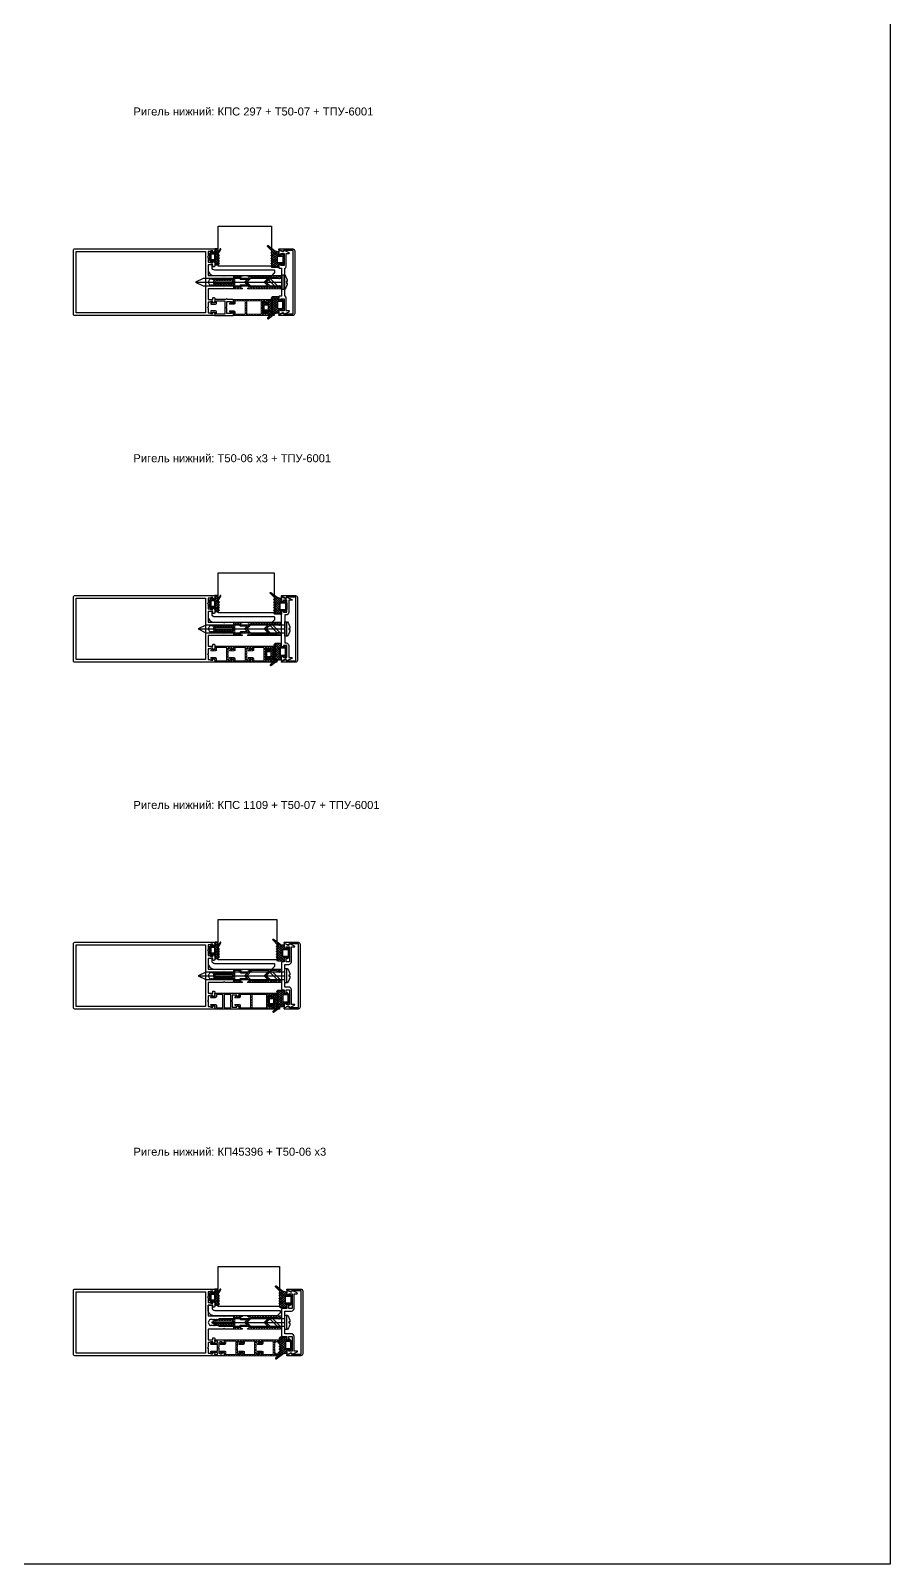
# Model space of a CAD drawing. Header units: millimetres. Extents: x 1744 to 18744, y -2272 to 2782.
# Drawn here: x 13071 to 13715, y -2272 to -1122 of the extents above; entities that cross this region are included whole.
import ezdxf

# ---------------------------------------------------------------- set-up
doc = ezdxf.new("R2010")
doc.units = ezdxf.units.MM
doc.layers.add('Steklopaket', color=5, linetype='Continuous')
doc.layers.add('подписи', color=7, linetype='Continuous')
doc.layers.add('Уплотнители', color=1, linetype='Continuous', lineweight=20)
doc.layers.add('Штриховка', color=1, linetype='Continuous', lineweight=5)
doc.styles.get("Standard").update_dxf_attribs({"font": 'arial.ttf'})

# ---------------------------------------------------------------- blocks, each defined once
blk = doc.blocks.new('КП45550')
at = {"color": 217, "true_color": 0x93278f}
blk.add_lwpolyline([(-5, 6.4, -0.198912), (-4.9, 6.6), (-4.5, 7), (-4.9, 7.4, -0.198912), (-5, 7.6), (-5, 19), (-13, 19), (-13, 15.5), (-12, 15.5, -0.414214), (-11.5, 15), (-11.5, 14.5, -0.414214), (-12, 14), (-14.4, 14, -0.116434), (-14.6, 14), (-15.3, 14.4, -0.284079), (-15.5, 14.7), (-15.5, 15.2, -0.414214), (-15.2, 15.5), (-14.5, 15.5), (-14.5, 17), (-14.9, 17.4, -0.198912), (-15, 17.6), (-15, 19), (-18.6, 19, -0.284079), (-18.8, 19.2), (-19, 19.5), (-19.2, 19.2, -0.284079), (-19.4, 19), (-23, 19), (-23, 17.6, -0.198912), (-23.1, 17.4), (-23.5, 17), (-23.5, 15.5), (-22.8, 15.5, -0.414214), (-22.5, 15.2), (-22.5, 14.7, -0.284079), (-22.7, 14.4), (-23.4, 14, -0.116434), (-23.6, 14), (-24.5, 14, -0.414214), (-25, 14.5), (-25, 119, -0.414214), (-24, 120), (24, 120, -0.414214), (25, 119), (25, 14.5, -0.414214), (24.5, 14), (23.6, 14, -0.116434), (23.4, 14), (22.7, 14.4, -0.284079), (22.5, 14.7), (22.5, 15.2, -0.414214), (22.8, 15.5), (23.5, 15.5), (23.5, 17), (23.1, 17.4, -0.198912), (23, 17.6), (23, 19), (19.4, 19, -0.284079), (19.2, 19.2), (19, 19.5), (18.8, 19.2, -0.284079), (18.6, 19), (15, 19), (15, 17.6, -0.198912), (14.9, 17.4), (14.5, 17), (14.5, 15.5), (15.2, 15.5, -0.414214), (15.5, 15.2), (15.5, 14.7, -0.284079), (15.3, 14.4), (14.6, 14, -0.116434), (14.4, 14), (12, 14, -0.414214), (11.5, 14.5), (11.5, 15, -0.414214), (12, 15.5), (13, 15.5), (13, 19), (5, 19), (5, 7.6, -0.198912), (4.9, 7.4), (4.5, 7), (4.9, 6.6, -0.198912), (5, 6.4), (5, 0.5, -0.414214), (4.5, 0), (3.1, 0, -0.198912), (2.9, 0.1), (2.1, 0.9, -0.198912), (2, 1.1), (2, 1.5, -0.284079), (2.2, 1.7), (2.5, 1.9), (2.2, 2.1, -0.284079), (2, 2.3), (2, 3.3, -0.284079), (2.2, 3.5), (2.5, 3.7), (2.2, 3.9, -0.284079), (2, 4.1), (2, 5.1, -0.284079), (2.2, 5.3), (2.5, 5.5), (2.2, 5.7, -0.284079), (2, 5.9), (2, 6.9, -0.284079), (2.2, 7.1), (2.5, 7.3), (2.2, 7.5, -0.284079), (2, 7.7), (2, 8.7, -0.284079), (2.2, 8.9), (2.5, 9.1), (2.2, 9.3, -0.284079), (2, 9.5), (2, 10.5, -0.284079), (2.2, 10.7), (2.5, 10.9), (2.2, 11.1, -0.284079), (2, 11.3), (2, 12.3, -0.284079), (2.2, 12.5), (2.5, 12.7), (2.2, 12.9, -0.284079), (2, 13.1), (2, 14.1, -0.284079), (2.2, 14.3), (2.5, 14.5), (2.2, 14.7, -0.284079), (2, 14.9), (2, 15.9, -0.284079), (2.2, 16.1), (2.5, 16.3), (2, 18), (0, 19), (-2, 18), (-2, 17.6, -0.284079), (-2.2, 17.4), (-2.5, 17.2), (-2.2, 17, -0.284079), (-2, 16.8), (-2, 15.8, -0.284079), (-2.2, 15.6), (-2.5, 15.4), (-2.2, 15.2, -0.284079), (-2, 15), (-2, 14, -0.284079), (-2.2, 13.8), (-2.5, 13.6), (-2.2, 13.4, -0.284079), (-2, 13.2), (-2, 12.2, -0.284079), (-2.2, 12), (-2.5, 11.8), (-2.2, 11.6, -0.284079), (-2, 11.4), (-2, 10.4, -0.284079), (-2.2, 10.2), (-2.5, 10), (-2.2, 9.8, -0.284079), (-2, 9.6), (-2, 8.6, -0.284079), (-2.2, 8.4), (-2.5, 8.2), (-2.2, 8, -0.284079), (-2, 7.8), (-2, 6.8, -0.284079), (-2.2, 6.6), (-2.5, 6.4), (-2.2, 6.2, -0.284079), (-2, 6), (-2, 5, -0.284079), (-2.2, 4.8), (-2.5, 4.6), (-2.2, 4.4, -0.284079), (-2, 4.2), (-2, 3.2, -0.284079), (-2.2, 3), (-2.5, 2.8), (-2.2, 2.6, -0.284079), (-2, 2.4), (-2, 1.1, -0.198912), (-2.1, 0.9), (-2.9, 0.1, -0.198912), (-3.1, 0), (-4.5, 0, -0.414214), (-5, 0.5)], format="xyb", close=True, dxfattribs=at)
blk.add_lwpolyline([(23, 21), (-23, 21), (-23, 118), (23, 118)], close=True, dxfattribs=at)
blk = doc.blocks.new('ТПУ-6001')
at = {"true_color": 0xafd9aa}
h = blk.add_hatch(dxfattribs=at)
h.set_pattern_fill('ANSI37', color=9, scale=10, angle=180, style=0)
h.set_pattern_definition([(225, (-3851.2058, 2316.4733), (0.88388348, -0.88388348), []), (315, (-3851.2058, 2316.4733), (0.88388348, 0.88388348), [])])
edge = h.paths.add_edge_path(flags=16)
edge.add_line((1.8, -1), (-1.8, -1))
edge.add_arc((-1.8, -1.2), 0.25, 90, 180)
edge.add_line((-2, -1.2), (-2, -3.8))
edge.add_arc((-1.8, -3.8), 0.25, 180, 270)
edge.add_line((-1.8, -4), (1.8, -4))
edge.add_arc((1.8, -3.8), 0.25, 270, 360)
edge.add_line((2, -3.8), (2, -1.2))
edge.add_arc((1.8, -1.2), 0.25, 0, 90)
edge = h.paths.add_edge_path()
edge.add_line((2.4, -5.7), (4, -6.6))
edge.add_arc((4.2, -6.4), 0.25, 241.5196, 270)
edge.add_line((4.2, -6.6), (5.8, -6.6))
edge.add_arc((5.8, -6.4), 0.25, 270, 360)
edge.add_line((6, -6.4), (6, -4.2))
edge.add_arc((5.8, -4.2), 0.25, 0, 90)
edge.add_line((5.8, -4), (3.2, -4))
edge.add_arc((3.2, -3.8), 0.25, 180, 270, ccw=False)
edge.add_line((3, -3.8), (3, -2.2))
edge.add_arc((3.2, -2.2), 0.25, 90, 180, ccw=False)
edge.add_line((3.2, -2), (3.9, -2))
edge.add_arc((3.9, -1.8), 0.25, 270, 405.0646)
edge.add_line((4.1, -1.6), (2.6, -0.1))
edge.add_arc((2.4, -0.3), 0.25, 45.0646, 90)
edge.add_line((2.4, 0), (-2.4, 0))
edge.add_arc((-2.4, -0.3), 0.25, 90, 134.9354)
edge.add_line((-2.6, -0.1), (-4.1, -1.6))
edge.add_arc((-3.9, -1.8), 0.25, 134.9354, 270)
edge.add_line((-3.9, -2), (-3.2, -2))
edge.add_arc((-3.2, -2.2), 0.25, 0, 90, ccw=False)
edge.add_line((-3, -2.2), (-3, -3.8))
edge.add_arc((-3.2, -3.8), 0.25, -90, 0, ccw=False)
edge.add_line((-3.2, -4), (-5.8, -4))
edge.add_arc((-5.8, -4.2), 0.25, 90, 180)
edge.add_line((-6, -4.2), (-6, -6.5))
edge.add_arc((-5.7, -6.5), 0.25, 180, 225)
edge.add_line((-5.9, -6.7), (-5.2, -7.4))
edge.add_arc((-5, -7.2), 0.25, 225, 315)
edge.add_line((-4.8, -7.4), (-4.2, -6.8))
edge.add_arc((-4, -7), 0.25, 45, 135, ccw=False)
edge.add_line((-3.8, -6.8), (-3.2, -7.4))
edge.add_arc((-3, -7.2), 0.25, 225, 315)
edge.add_line((-2.8, -7.4), (-2.2, -6.8))
edge.add_arc((-2, -7), 0.25, 45, 135, ccw=False)
edge.add_line((-1.8, -6.8), (-1.2, -7.4))
edge.add_arc((-1, -7.2), 0.25, 225, 315)
edge.add_line((-0.8, -7.4), (-0.2, -6.8))
edge.add_arc((0, -7), 0.25, 45, 135, ccw=False)
edge.add_line((0.2, -6.8), (0.8, -7.4))
edge.add_arc((1, -7.2), 0.25, 225, 315)
edge.add_line((1.2, -7.4), (1.9, -6.7))
edge.add_arc((2, -6.9), 0.25, 61.5196, 135, ccw=False)
edge.add_line((2.2, -6.7), (5.6, -8.6))
edge.add_arc((5.7, -8.4), 0.25, 241.5196, 421.5196)
edge.add_line((5.9, -8.1), (2.1, -6.1))
edge.add_arc((2.3, -5.9), 0.25, 61.5196, 241.5196, ccw=False)
at = {"color": 9, "true_color": 0xafd9aa}
for points in [[(2.4, -5.7), (4, -6.6, 0.124913), (4.2, -6.6), (5.8, -6.6, 0.414214), (6, -6.4), (6, -4.2, 0.414214), (5.8, -4), (3.2, -4, -0.414214), (3, -3.8), (3, -2.2, -0.414214), (3.2, -2), (3.9, -2, 0.668587), (4.1, -1.6), (2.6, -0.1, 0.198619), (2.4, 0), (-2.4, 0, 0.198619), (-2.6, -0.1), (-4.1, -1.6, 0.668587), (-3.9, -2), (-3.2, -2, -0.414214), (-3, -2.2), (-3, -3.8, -0.414214), (-3.2, -4), (-5.8, -4, 0.414214), (-6, -4.2), (-6, -6.5, 0.198912), (-5.9, -6.7), (-5.2, -7.4, 0.414214), (-4.8, -7.4), (-4.2, -6.8, -0.414214), (-3.8, -6.8), (-3.2, -7.4, 0.414214), (-2.8, -7.4), (-2.2, -6.8, -0.414214), (-1.8, -6.8), (-1.2, -7.4, 0.414214), (-0.8, -7.4), (-0.2, -6.8, -0.414214), (0.2, -6.8), (0.8, -7.4, 0.414214), (1.2, -7.4), (1.9, -6.7, -0.332076), (2.2, -6.7), (5.6, -8.6, 1), (5.9, -8.1), (2.1, -6.1, -1)], [(1.8, -1), (-1.8, -1, 0.414214), (-2, -1.2), (-2, -3.8, 0.414214), (-1.8, -4), (1.8, -4, 0.414214), (2, -3.8), (2, -1.2, 0.414214)]]:
    blk.add_lwpolyline(points, format="xyb", close=True, dxfattribs=at)
blk = doc.blocks.new('КПС 917')
blk.add_lwpolyline([(10.5, 1.1), (0.6, 1.1, 0.198912), (0.4, 1), (0, 0.6), (-0.4, 1, 0.198912), (-0.6, 1.1), (-10.5, 1.1, 0.414214), (-11.5, 2.1), (-21.5, 2.1), (-21.5, 4.3, 0.414214), (-21.8, 4.6), (-21.8, 4.6, 0.291473), (-22.1, 4.4), (-23.8, 0.8, 0.414214), (-23.6, 0.4), (-22.9, 0.1, -0.414214), (-22.7, -0.3), (-24, -3, 0.548619), (-23.7, -3.4), (-21.6, -3.4, 0.116434), (-21.4, -3.4), (-20.7, -3, 0.284079), (-20.5, -2.7), (-20.5, -2.2, 0.414214), (-20.8, -1.9), (-21.5, -1.9), (-21.5, 0.6), (-12.5, 0.6), (-12.5, -1.9), (-13.2, -1.9, 0.414214), (-13.5, -2.2), (-13.5, -2.7, 0.284079), (-13.3, -3), (-12.6, -3.4, 0.116434), (-12.4, -3.4), (-11, -3.4, 0.414214), (-10.5, -2.9), (-10.5, -1.4), (10.5, -1.4), (10.5, -2.9, 0.414214), (11, -3.4), (12.4, -3.4, 0.116434), (12.6, -3.4), (13.3, -3, 0.284079), (13.5, -2.7), (13.5, -2.2, 0.414214), (13.2, -1.9), (12.5, -1.9), (12.5, 0.6), (21.5, 0.6), (21.5, -1.9), (20.8, -1.9, 0.414214), (20.5, -2.2), (20.5, -2.7, 0.284079), (20.7, -3), (21.4, -3.4, 0.116434), (21.6, -3.4), (23.7, -3.4, 0.548619), (24, -3), (22.7, -0.3, -0.414214), (22.9, 0.1), (23.6, 0.4, 0.414214), (23.8, 0.8), (22.1, 4.4, 0.291473), (21.8, 4.6), (21.8, 4.6, 0.414214), (21.5, 4.3), (21.5, 2.1), (11.5, 2.1, 0.414214)], format="xyb", close=True)
blk = doc.blocks.new('ТПУ-007ММ')
at = {"true_color": 0xafd9aa}
h = blk.add_hatch(dxfattribs=at)
h.set_pattern_fill('ANSI37', color=9, scale=10, angle=180, style=0)
h.set_pattern_definition([(225, (-3851.0623, 2334.4012), (0.88388348, -0.88388348), []), (315, (-3851.0623, 2334.4012), (0.88388348, 0.88388348), [])])
edge = h.paths.add_edge_path(flags=16)
edge.add_line((2.1, -1), (-2.1, -1))
edge.add_arc((-2.1, -1.5), 0.5, 90, 180)
edge.add_line((-2.6, -1.5), (-2.6, -4.5))
edge.add_arc((-2.1, -4.5), 0.5, 180, 270)
edge.add_line((-2.1, -5), (2.1, -5))
edge.add_arc((2.1, -4.5), 0.5, 270, 360)
edge.add_line((2.6, -4.5), (2.6, -1.5))
edge.add_arc((2.1, -1.5), 0.5, 0, 90)
edge = h.paths.add_edge_path()
edge.add_arc((-3.8, -2.2), 0.25, 0, 90, ccw=False)
edge.add_line((-3.6, -2.2), (-3.6, -3.8))
edge.add_arc((-3.8, -3.8), 0.25, -90, 0, ccw=False)
edge.add_line((-3.8, -4), (-5.8, -4))
edge.add_arc((-5.8, -4.2), 0.25, 90, 180)
edge.add_line((-6, -4.2), (-6, -8.6))
edge.add_arc((-5.8, -8.6), 0.2, 180, 225)
edge.add_line((-5.9, -8.8), (-5.2, -9.5))
edge.add_arc((-5, -9.3), 0.25, 225, 315)
edge.add_line((-4.8, -9.5), (-4.2, -8.9))
edge.add_arc((-4, -9.1), 0.25, 45, 135, ccw=False)
edge.add_line((-3.8, -8.9), (-3.2, -9.5))
edge.add_arc((-3, -9.3), 0.25, 225, 315)
edge.add_line((-2.8, -9.5), (-2.2, -8.9))
edge.add_arc((-2, -9.1), 0.25, 45, 135, ccw=False)
edge.add_line((-1.8, -8.9), (-1.2, -9.5))
edge.add_arc((-1, -9.3), 0.25, 225, 315)
edge.add_line((-0.8, -9.5), (-0.2, -8.9))
edge.add_arc((0, -9.1), 0.25, 45, 135, ccw=False)
edge.add_line((0.2, -8.9), (0.8, -9.5))
edge.add_arc((1, -9.3), 0.25, 225, 315)
edge.add_line((1.2, -9.5), (1.8, -8.9))
edge.add_arc((2, -9.1), 0.25, 45, 135, ccw=False)
edge.add_line((2.2, -8.9), (2.8, -9.5))
edge.add_arc((3, -9.3), 0.25, 225, 315)
edge.add_line((3.2, -9.5), (3.8, -8.9))
edge.add_arc((4, -9.1), 0.25, 45, 135, ccw=False)
edge.add_line((4.2, -8.9), (4.8, -9.5))
edge.add_arc((5, -9.3), 0.25, 225, 315)
edge.add_line((5.2, -9.5), (5.8, -8.9))
edge.add_arc((6, -9.1), 0.25, 45, 135, ccw=False)
edge.add_line((6.2, -8.9), (9.8, -12.4))
edge.add_arc((10, -12.2), 0.25, 225, 315)
edge.add_line((10.2, -12.4), (10.4, -12.2))
edge.add_arc((10.2, -12), 0.25, 315, 380.2249)
edge.add_line((10.4, -11.9), (6.8, -7.1))
edge.add_arc((10, -4.7), 4, 180, 216.7605, ccw=False)
edge.add_line((6, -4.7), (6, -4.3))
edge.add_arc((5.7, -4.3), 0.3, 360, 450)
edge.add_line((5.7, -4), (3.9, -4))
edge.add_arc((3.9, -3.8), 0.25, 180, 270, ccw=False)
edge.add_line((3.6, -3.8), (3.6, -2.2))
edge.add_arc((3.9, -2.2), 0.25, 90, 180, ccw=False)
edge.add_line((3.9, -2), (4.1, -2))
edge.add_arc((4.1, -1.7), 0.25, 270, 405.0646)
edge.add_line((4.3, -1.6), (2.6, -0.1))
edge.add_arc((2.4, -0.2), 0.25, 45.0646, 90)
edge.add_line((2.4, 0), (-2.4, 0))
edge.add_arc((-2.4, -0.2), 0.25, 90, 134.9354)
edge.add_line((-2.6, -0.1), (-4.3, -1.6))
edge.add_arc((-4.1, -1.7), 0.25, 134.9354, 270)
edge.add_line((-4.1, -2), (-3.8, -2))
at = {"color": 9, "true_color": 0xafd9aa}
for points in [[(-3.8, -2, -0.414214), (-3.6, -2.2), (-3.6, -3.8, -0.414214), (-3.8, -4), (-5.8, -4, 0.414214), (-6, -4.2), (-6, -8.6, 0.198912), (-5.9, -8.8), (-5.2, -9.5, 0.414214), (-4.8, -9.5), (-4.2, -8.9, -0.414214), (-3.8, -8.9), (-3.2, -9.5, 0.414214), (-2.8, -9.5), (-2.2, -8.9, -0.414214), (-1.8, -8.9), (-1.2, -9.5, 0.414214), (-0.8, -9.5), (-0.2, -8.9, -0.414214), (0.2, -8.9), (0.8, -9.5, 0.414214), (1.2, -9.5), (1.8, -8.9, -0.414214), (2.2, -8.9), (2.8, -9.5, 0.414214), (3.2, -9.5), (3.8, -8.9, -0.414214), (4.2, -8.9), (4.8, -9.5, 0.414214), (5.2, -9.5), (5.8, -8.9, -0.414214), (6.2, -8.9), (9.8, -12.4, 0.414214), (10.2, -12.4), (10.4, -12.2, 0.292538), (10.4, -11.9), (6.8, -7.1, -0.161788), (6, -4.7), (6, -4.3, 0.414214), (5.7, -4), (3.9, -4, -0.414214), (3.6, -3.8), (3.6, -2.2, -0.414214), (3.9, -2), (4.1, -2, 0.668587), (4.3, -1.6), (2.6, -0.1, 0.198619), (2.4, 0), (-2.4, 0, 0.198619), (-2.6, -0.1), (-4.3, -1.6, 0.668587), (-4.1, -2)], [(2.1, -1), (-2.1, -1, 0.414214), (-2.6, -1.5), (-2.6, -4.5, 0.414214), (-2.1, -5), (2.1, -5, 0.414214), (2.6, -4.5), (2.6, -1.5, 0.414214)]]:
    blk.add_lwpolyline(points, format="xyb", close=True, dxfattribs=at)
blk = doc.blocks.new('КП45309')
at = {"color": 0}
blk.add_lwpolyline([(-23.5, 2.5), (23.5, 2.5, -0.414214), (25, 1), (25, -9.1, -0.802585), (24.2, -9.2), (23.2, -6.9, -0.401559), (23.5, -6, 0.279739), (23.8, -5.5), (23.8, 1.3), (-23.8, 1.3), (-23.8, -5.5, 0.279739), (-23.5, -6, -0.401559), (-23.2, -6.9), (-24.2, -9.2, -0.802585), (-25, -9.1), (-25, 1, -0.414214)], format="xyb", close=True, dxfattribs=at)
blk = doc.blocks.new('ВС 5.5х65-70 А2 DIN7504-K')
for p, q in [((0, 0), (0, -65)), ((-5.4, -66.7), (5.4, -66.7))]:
    blk.add_line(p, q)
for points in [[(2.7, -65), (2.7, -5.9), (0, 0), (-2.8, -5.9), (-2.8, -65)], [(-2.8, -61.7), (2.7, -56.2), (2.7, -53.9), (-2.8, -59.4)]]:
    blk.add_lwpolyline(points, close=True)
blk.add_lwpolyline([(-0.4, -68.9, -0.161849), (-5.2, -67.1, -0.223888), (-5.4, -66.7), (-5.4, -65), (5.4, -65), (5.4, -66.7, -0.223888), (5.2, -67.1, -0.161849), (0.4, -68.9), (0.4, -68.2), (-0.4, -68.2)], format="xyb", close=True)
blk = doc.blocks.new('Т50-09')
at = {"layer": 'Штриховка', "lineweight": 5, "true_color": 0xf8991e}
h = blk.add_hatch(dxfattribs=at)
h.set_pattern_fill('ANSI37', color=30, scale=11.2, angle=90, style=0)
h.set_pattern_definition([(135, (-7178.6142, 4044.2835), (-0.9899495, -0.9899495), []), (225, (-7178.6142, 4044.2835), (0.9899495, -0.9899495), [])])
edge = h.paths.add_edge_path()
edge.add_arc((-19.7, 4.8), 0.2, 90, 180)
edge.add_line((-19.9, 4.8), (-19.9, 4.7))
edge.add_arc((-19.7, 4.7), 0.2, 180, 270)
edge.add_line((-19.7, 4.5), (-18.7, 4.5))
edge.add_line((-18.7, 4.5), (-18.7, 3.4))
edge.add_line((-18.7, 3.4), (-19.1, 3))
edge.add_line((-19.1, 3), (-24.3, 3))
edge.add_line((-24.3, 3), (-24.7, 3.4))
edge.add_line((-24.7, 3.4), (-24.7, 4.5))
edge.add_line((-24.7, 4.5), (-23.7, 4.5))
edge.add_arc((-23.7, 4.7), 0.2, 270, 360)
edge.add_line((-23.5, 4.7), (-23.5, 4.8))
edge.add_arc((-23.7, 4.8), 0.2, 0, 90)
edge.add_line((-23.7, 5), (-48.2, 5))
edge.add_arc((-48.2, 4.7), 0.3, 90, 180)
edge.add_line((-48.5, 4.7), (-48.5, 3.8))
edge.add_arc((-47.3, 3.8), 1.25, 180, 350.7182)
edge.add_arc((-45.7, 3.5), 0.3, 90, 170.7182, ccw=False)
edge.add_line((-45.7, 3.8), (-41.5, 3.8))
edge.add_line((-41.5, 3.8), (-37.7, 0))
edge.add_line((-37.7, 0), (-41.5, -3.8))
edge.add_line((-41.5, -3.8), (-45.7, -3.8))
edge.add_arc((-45.7, -3.5), 0.3, 189.2818, 270, ccw=False)
edge.add_arc((-47.3, -3.7), 1.25, 9.2818, 180)
edge.add_line((-48.5, -3.8), (-48.5, -4.7))
edge.add_arc((-48.2, -4.7), 0.3, 180, 270)
edge.add_line((-48.2, -5), (-23.7, -5))
edge.add_arc((-23.7, -4.8), 0.2, 270, 360)
edge.add_line((-23.5, -4.8), (-23.5, -4.7))
edge.add_arc((-23.7, -4.7), 0.2, 0, 90)
edge.add_line((-23.7, -4.5), (-24.7, -4.5))
edge.add_line((-24.7, -4.5), (-24.7, -3.4))
edge.add_line((-24.7, -3.4), (-24.3, -3))
edge.add_line((-24.3, -3), (-19.1, -3))
edge.add_line((-19.1, -3), (-18.7, -3.4))
edge.add_line((-18.7, -3.4), (-18.7, -4.5))
edge.add_line((-18.7, -4.5), (-19.7, -4.5))
edge.add_arc((-19.7, -4.7), 0.2, 90, 180)
edge.add_line((-19.9, -4.7), (-19.9, -4.8))
edge.add_arc((-19.7, -4.8), 0.2, 180, 270)
edge.add_line((-19.7, -5), (-13.3, -5))
edge.add_arc((-13.3, -4.7), 0.3, 270, 360)
edge.add_line((-13, -4.7), (-13, -2.3))
edge.add_arc((-12.7, -2.3), 0.3, 90, 180, ccw=False)
edge.add_line((-12.7, -2), (-6.2, -2))
edge.add_arc((-6, -2), 0.2, 180, 360)
edge.add_line((-5.8, -2), (0, -2))
edge.add_arc((0, 0), 2, 270, 450)
edge.add_line((0, 2), (-5.8, 2))
edge.add_arc((-6, 2), 0.2, 0, 180)
edge.add_line((-6.2, 2), (-12.7, 2))
edge.add_arc((-12.7, 2.3), 0.3, 180, 270, ccw=False)
edge.add_line((-13, 2.3), (-13, 4.7))
edge.add_arc((-13.3, 4.7), 0.3, 0, 90)
edge.add_line((-13.3, 5), (-19.7, 5))
edge = h.paths.add_edge_path(flags=16)
edge.add_line((-14.2, 3.8), (-17.4, 3.8))
edge.add_line((-17.4, 3.8), (-17.4, 3.1))
edge.add_arc((-17.7, 3.1), 0.3, 315, 360, ccw=False)
edge.add_line((-17.5, 2.9), (-18.3, 2.1))
edge.add_arc((-18.5, 2.3), 0.3, 270, 315, ccw=False)
edge.add_line((-18.5, 2), (-23.3, 2))
edge.add_line((-23.3, 2), (-21.3, 0))
edge.add_line((-21.3, 0), (-23.3, -2))
edge.add_line((-23.3, -2), (-18.5, -2))
edge.add_arc((-18.5, -2.3), 0.3, 45, 90, ccw=False)
edge.add_line((-18.3, -2.1), (-17.5, -2.9))
edge.add_arc((-17.7, -3.1), 0.3, 0, 45, ccw=False)
edge.add_line((-17.4, -3.1), (-17.4, -3.8))
edge.add_line((-17.4, -3.8), (-14.2, -3.8))
edge.add_line((-14.2, -3.8), (-14.2, -0.8))
edge.add_line((-14.2, -0.8), (-13.4, 0))
edge.add_line((-13.4, 0), (-14.2, 0.8))
edge.add_line((-14.2, 0.8), (-14.2, 3.8))
edge = h.paths.add_edge_path(flags=16)
edge.add_line((-12, 0), (-13, -1))
edge.add_line((-13, -1), (0, -1))
edge.add_arc((0, 0), 1, 270, 450)
edge.add_line((0, 1), (-13, 1))
edge.add_line((-13, 1), (-12, 0))
h.paths.add_polyline_path([(-39.8, 3.8), (-36, 0), (-39.8, -3.8), (-26.8, -3.8), (-23, 0), (-26.8, 3.8)], flags=16)
at = {"layer": 'Уплотнители', "color": 30, "true_color": 0xf8991e}
for points in [[(-19.7, 5, 0.414214), (-19.9, 4.8), (-19.9, 4.7, 0.414214), (-19.7, 4.5), (-18.7, 4.5), (-18.7, 3.4), (-19.1, 3), (-24.3, 3), (-24.7, 3.4), (-24.7, 4.5), (-23.7, 4.5, 0.414214), (-23.5, 4.7), (-23.5, 4.8, 0.414214), (-23.7, 5), (-48.2, 5, 0.414214), (-48.5, 4.7), (-48.5, 3.8, 0.922113), (-46, 3.5, -0.367523), (-45.7, 3.8), (-41.5, 3.8), (-37.7, 0), (-41.5, -3.8), (-45.7, -3.8, -0.367523), (-46, -3.5, 0.922113), (-48.5, -3.8), (-48.5, -4.7, 0.414214), (-48.2, -5), (-23.7, -5, 0.414214), (-23.5, -4.8), (-23.5, -4.7, 0.414214), (-23.7, -4.5), (-24.7, -4.5), (-24.7, -3.4), (-24.3, -3), (-19.1, -3), (-18.7, -3.4), (-18.7, -4.5), (-19.7, -4.5, 0.414214), (-19.9, -4.7), (-19.9, -4.8, 0.414214), (-19.7, -5), (-13.3, -5, 0.414214), (-13, -4.7), (-13, -2.3, -0.414214), (-12.7, -2), (-6.2, -2, 1), (-5.8, -2), (0, -2, 1), (0, 2), (-5.8, 2, 1), (-6.2, 2), (-12.7, 2, -0.414214), (-13, 2.3), (-13, 4.7, 0.414214), (-13.3, 5)], [(-14.2, 3.8), (-17.4, 3.8), (-17.4, 3.1, -0.198912), (-17.5, 2.9), (-18.3, 2.1, -0.198912), (-18.5, 2), (-23.3, 2), (-21.3, 0), (-23.3, -2), (-18.5, -2, -0.198912), (-18.3, -2.1), (-17.5, -2.9, -0.198912), (-17.4, -3.1), (-17.4, -3.8), (-14.2, -3.8), (-14.2, -0.8), (-13.4, 0), (-14.2, 0.8)], [(-12, 0), (-13, -1), (0, -1, 1), (0, 1), (-13, 1), (-12, 0)]]:
    blk.add_lwpolyline(points, format="xyb", close=True, dxfattribs=at)
blk.add_lwpolyline([(-39.8, 3.8), (-36, 0), (-39.8, -3.8), (-26.8, -3.8), (-23, 0), (-26.8, 3.8)], close=True, dxfattribs=at)
blk = doc.blocks.new('КПС 030')
at = {"color": 0}
blk.add_lwpolyline([(1, 0, -0.414214), (1.5, -0.5), (1.5, -3.5, -0.414214), (-3, -8), (-46.3, -8, -0.198912), (-46.6, -7.9), (-48.4, -6.1, -0.198912), (-48.5, -5.8), (-48.5, -4.5, -0.414214), (-48, -4), (-3.5, -4, 0.414214), (-1.5, -2), (-1.5, -0.5, -0.414214), (-1, 0)], format="xyb", close=True, dxfattribs=at)
blk = doc.blocks.new('КП45313-2')
blk.add_lwpolyline([(-12.4, -2.6, -0.116434), (-12.6, -2.6), (-13.3, -2.2, -0.284079), (-13.5, -1.9), (-13.5, -1.4, -0.414214), (-13.2, -1.1), (-12.5, -1.1), (-12.5, 1.4), (-21.5, 1.4), (-21.5, -1.1), (-20.8, -1.1, -0.414214), (-20.5, -1.4), (-20.5, -1.9, -0.284079), (-20.7, -2.2), (-21.4, -2.6, -0.116434), (-21.6, -2.6), (-23.7, -2.6, -0.548619), (-24, -2.2), (-22.7, 0.5, 0.414214), (-22.9, 0.9), (-23.6, 1.2, -0.414214), (-23.8, 1.6), (-22.1, 5.2, -0.291473), (-21.8, 5.4), (-21.8, 5.4, -0.414214), (-21.5, 5.1), (-21.5, 2.9), (-12.5, 2.9, -0.414214), (-10.5, 0.9), (-10.5, -0.1), (-0.4, -0.1, -0.284079), (-0.2, -0.3), (0, -0.6), (0.2, -0.3, -0.284079), (0.4, -0.1), (10.5, -0.1), (10.5, 0.9, -0.414214), (12.5, 2.9), (21.5, 2.9), (21.5, 5.1, -0.414214), (21.8, 5.4), (21.8, 5.4, -0.291473), (22.1, 5.2), (23.8, 1.6, -0.414214), (23.6, 1.2), (22.9, 0.9, 0.414214), (22.7, 0.5), (24, -2.2, -0.548619), (23.7, -2.6), (21.6, -2.6, -0.116434), (21.4, -2.6), (20.7, -2.2, -0.284079), (20.5, -1.9), (20.5, -1.4, -0.414214), (20.8, -1.1), (21.5, -1.1), (21.5, 1.4), (12.5, 1.4), (12.5, -1.1), (13.2, -1.1, -0.414214), (13.5, -1.4), (13.5, -1.9, -0.284079), (13.3, -2.2), (12.6, -2.6, -0.116434), (12.4, -2.6)], format="xyb", close=True)
blk = doc.blocks.new('Т50-06')
at = {"layer": 'Штриховка', "lineweight": 5}
h = blk.add_hatch(dxfattribs=at)
h.set_pattern_fill('ANSI37', color=256, scale=11.2, angle=90, style=0)
h.set_pattern_definition([(135, (-11417.5478, 3829.3933), (-0.9899495, -0.9899495), []), (225, (-11417.5478, 3829.3933), (0.9899495, -0.9899495), [])])
edge = h.paths.add_edge_path()
edge.add_line((2.8, 0), (3.2, -0.4))
edge.add_arc((3, -0.6), 0.3, 0, 45, ccw=False)
edge.add_line((3.3, -0.6), (3.3, -4))
edge.add_line((3.3, -4), (3.7, -4))
edge.add_arc((3.7, -4.3), 0.3, 45, 90, ccw=False)
edge.add_line((3.9, -4.1), (4.3, -4.5))
edge.add_line((4.3, -4.5), (5.8, -4.5))
edge.add_line((5.8, -4.5), (5.8, -3.8))
edge.add_arc((6.1, -3.8), 0.3, 90, 180, ccw=False)
edge.add_line((6.1, -3.5), (6.6, -3.5))
edge.add_arc((6.6, -3.8), 0.3, 26.5651, 90, ccw=False)
edge.add_line((6.9, -3.7), (7.3, -4.4))
edge.add_arc((7, -4.6), 0.3, 0, 26.5651, ccw=False)
edge.add_line((7.3, -4.6), (7.3, -6))
edge.add_line((7.3, -6), (-6.7, -6))
edge.add_line((-6.7, -6), (-6.7, -5.1))
edge.add_arc((-6.4, -5.1), 0.3, 90, 180, ccw=False)
edge.add_line((-6.4, -4.8), (-6.4, -3.5))
edge.add_line((-6.4, -3.5), (-8.3, -3.5))
edge.add_line((-8.3, -3.5), (-8.5, -3.7))
edge.add_arc((-8.7, -3.5), 0.3, 225, 315, ccw=False)
edge.add_line((-8.9, -3.7), (-9.6, -3))
edge.add_arc((-9.4, -2.8), 0.317, 90, 225, ccw=False)
edge.add_line((-9.4, -2.5), (-6.4, -2.5))
edge.add_arc((-6.4, -3.5), 1, 0, 90, ccw=False)
edge.add_line((-5.4, -3.5), (-5.4, -5))
edge.add_line((-5.4, -5), (2.1, -5))
edge.add_line((2.1, -5), (2.1, 5))
edge.add_line((2.1, 5), (-5.4, 5))
edge.add_line((-5.4, 5), (-5.4, 3.5))
edge.add_arc((-6.4, 3.5), 1, -90, 0, ccw=False)
edge.add_line((-6.4, 2.5), (-9.4, 2.5))
edge.add_arc((-9.4, 2.8), 0.317, 135, 270, ccw=False)
edge.add_line((-9.6, 3), (-8.9, 3.7))
edge.add_arc((-8.7, 3.5), 0.3, 45, 135, ccw=False)
edge.add_line((-8.5, 3.7), (-8.3, 3.5))
edge.add_line((-8.3, 3.5), (-6.4, 3.5))
edge.add_line((-6.4, 3.5), (-6.4, 4.8))
edge.add_arc((-6.4, 5.1), 0.3, 180, 270, ccw=False)
edge.add_line((-6.7, 5.1), (-6.7, 6))
edge.add_line((-6.7, 6), (7.3, 6))
edge.add_line((7.3, 6), (7.3, 4.6))
edge.add_arc((7, 4.6), 0.3, -26.5651, 0, ccw=False)
edge.add_line((7.3, 4.4), (6.9, 3.7))
edge.add_arc((6.6, 3.8), 0.3, 270, 333.4349, ccw=False)
edge.add_line((6.6, 3.5), (6.1, 3.5))
edge.add_arc((6.1, 3.8), 0.3, 180, 270, ccw=False)
edge.add_line((5.8, 3.8), (5.8, 4.5))
edge.add_line((5.8, 4.5), (4.3, 4.5))
edge.add_line((4.3, 4.5), (3.9, 4.1))
edge.add_arc((3.7, 4.3), 0.3, 270, 315, ccw=False)
edge.add_line((3.7, 4), (3.3, 4))
edge.add_line((3.3, 4), (3.3, 0.6))
edge.add_arc((3, 0.6), 0.3, 315, 360, ccw=False)
edge.add_line((3.2, 0.4), (2.8, 0))
at = {"layer": 'Уплотнители'}
blk.add_lwpolyline([(2.8, 0), (3.2, -0.4, -0.198912), (3.3, -0.6), (3.3, -4), (3.7, -4, -0.198912), (3.9, -4.1), (4.3, -4.5), (5.8, -4.5), (5.8, -3.8, -0.414214), (6.1, -3.5), (6.6, -3.5, -0.284079), (6.9, -3.7), (7.3, -4.4, -0.116434), (7.3, -4.6), (7.3, -6), (-6.7, -6), (-6.7, -5.1, -0.414214), (-6.4, -4.8), (-6.4, -3.5), (-8.3, -3.5), (-8.5, -3.7, -0.414214), (-8.9, -3.7), (-9.6, -3, -0.668179), (-9.4, -2.5), (-6.4, -2.5, -0.414214), (-5.4, -3.5), (-5.4, -5), (2.1, -5), (2.1, 5), (-5.4, 5), (-5.4, 3.5, -0.414214), (-6.4, 2.5), (-9.4, 2.5, -0.668179), (-9.6, 3), (-8.9, 3.7, -0.414214), (-8.5, 3.7), (-8.3, 3.5), (-6.4, 3.5), (-6.4, 4.8, -0.414214), (-6.7, 5.1), (-6.7, 6), (7.3, 6), (7.3, 4.6, -0.116434), (7.3, 4.4), (6.9, 3.7, -0.284079), (6.6, 3.5), (6.1, 3.5, -0.414214), (5.8, 3.8), (5.8, 4.5), (4.3, 4.5), (3.9, 4.1, -0.198912), (3.7, 4), (3.3, 4), (3.3, 0.6, -0.198912), (3.2, 0.4), (2.8, 0)], format="xyb", dxfattribs=at)
blk = doc.blocks.new('КПС 758')
blk.add_lwpolyline([(-23.8, 2.3, 0.414214), (-23.6, 1.9), (-22.9, 1.6, -0.414214), (-22.7, 1.2), (-24, -1.5, 0.548619), (-23.7, -1.9), (-21.6, -1.9, 0.116434), (-21.4, -1.9), (-20.7, -1.5, 0.284079), (-20.5, -1.2), (-20.5, -0.7, 0.414214), (-20.8, -0.4), (-21.5, -0.4), (-21.5, 2.1), (-10.5, 2.1), (-10.5, -0.4), (-13.2, -0.4, 0.414214), (-13.5, -0.7), (-13.5, -1.2, 0.284079), (-13.3, -1.5), (-12.6, -1.9, 0.116434), (-12.4, -1.9), (-10.5, -1.9), (-10.5, -2.9, 0.414214), (-9.5, -3.9), (9.5, -3.9, 0.414214), (10.5, -2.9), (10.5, -1.9), (12.4, -1.9, 0.116434), (12.6, -1.9), (13.3, -1.5, 0.284079), (13.5, -1.2), (13.5, -0.7, 0.414214), (13.2, -0.4), (10.5, -0.4), (10.5, 2.1), (21.5, 2.1), (21.5, -0.4), (20.8, -0.4, 0.414214), (20.5, -0.7), (20.5, -1.2, 0.284079), (20.7, -1.5), (21.4, -1.9, 0.116434), (21.6, -1.9), (23.7, -1.9, 0.548619), (24, -1.5), (22.7, 1.2, -0.414214), (22.9, 1.6), (23.6, 1.9, 0.414214), (23.8, 2.3), (22.1, 5.9, 0.291473), (21.8, 6.1), (21.8, 6.1, 0.414214), (21.5, 5.8), (21.5, 3.6), (10.5, 3.6, 0.414214), (8.5, 1.6), (8.5, -1.4), (0.6, -1.4, 0.198912), (0.4, -1.5), (0, -1.9), (-0.4, -1.5, 0.198912), (-0.6, -1.4), (-8.5, -1.4), (-8.5, 1.6, 0.414214), (-10.5, 3.6), (-21.5, 3.6), (-21.5, 5.8, 0.414214), (-21.8, 6.1), (-21.8, 6.1, 0.291473), (-22.1, 5.9)], format="xyb", close=True)
blk = doc.blocks.new('КПС 1109')
blk.add_lwpolyline([(4.8, -5.7), (3.5, -5.7), (3.5, -7.5, 0.198912), (3.6, -7.7), (3.7, -7.8, -0.414214), (3.7, -8.3), (3.1, -8.9, -0.668179), (2.5, -8.7), (2.5, -5.7, -0.414214), (3.5, -4.7), (5, -4.7), (5, 0), (-5, 0), (-5, -4.7), (-3.5, -4.7, -0.414214), (-2.5, -5.7), (-2.5, -8.7, -0.668179), (-3.1, -8.9), (-3.7, -8.3, -0.414214), (-3.7, -7.8), (-3.6, -7.7, 0.198912), (-3.5, -7.5), (-3.5, -5.7), (-4.8, -5.7, -0.414214), (-5.1, -6), (-5.7, -6, -0.414214), (-6, -5.7), (-6, 11.5, -0.414214), (-5.5, 12), (-4.6, 12, -0.116434), (-4.4, 12), (-3.7, 11.6, -0.284079), (-3.5, 11.3), (-3.5, 10.8, -0.414214), (-3.8, 10.5), (-4.5, 10.5), (-4.5, 7), (-0.6, 7, -0.198912), (-0.4, 6.9), (0, 6.5), (0.4, 6.9, -0.198912), (0.6, 7), (4.5, 7), (4.5, 10.5), (3.8, 10.5, -0.414214), (3.5, 10.8), (3.5, 11.3, -0.284079), (3.7, 11.6), (4.4, 12, -0.116434), (4.6, 12), (5.5, 12, -0.414214), (6, 11.5), (6, -5.7, -0.414214), (5.7, -6), (5.1, -6, -0.414214)], format="xyb", close=True)
blk.add_lwpolyline([(5, 1), (5, 6), (-5, 6), (-5, 1)], close=True)
blk = doc.blocks.new('Т50-07')
at = {"layer": 'Штриховка', "lineweight": 5}
h = blk.add_hatch(dxfattribs=at)
h.set_pattern_fill('ANSI37', color=256, scale=11.2, angle=90, style=0)
h.set_pattern_definition([(135, (-11406.9071, 3792.9893), (-0.9899495, -0.9899495), []), (225, (-11406.9071, 3792.9893), (0.9899495, -0.9899495), [])])
h.paths.add_polyline_path([(1.2, 5), (1.2, -5), (12, -5), (12, 5)], flags=16)
edge = h.paths.add_edge_path()
edge.add_line((0, 5), (-7.5, 5))
edge.add_line((-7.5, 5), (-7.5, 3.5))
edge.add_arc((-8.5, 3.5), 1, -90, 0, ccw=False)
edge.add_line((-8.5, 2.5), (-11.5, 2.5))
edge.add_arc((-11.5, 2.8), 0.317, 135, 270, ccw=False)
edge.add_line((-11.7, 3), (-11, 3.7))
edge.add_arc((-10.8, 3.5), 0.3, 45, 135, ccw=False)
edge.add_line((-10.6, 3.7), (-10.4, 3.5))
edge.add_line((-10.4, 3.5), (-8.5, 3.5))
edge.add_line((-8.5, 3.5), (-8.5, 4.8))
edge.add_arc((-8.5, 5.1), 0.3, 180, 270, ccw=False)
edge.add_line((-8.8, 5.1), (-8.8, 5.7))
edge.add_arc((-8.5, 5.7), 0.3, 90, 180, ccw=False)
edge.add_line((-8.5, 6), (16.7, 6))
edge.add_arc((16.7, 5.5), 0.5, 0, 90, ccw=False)
edge.add_line((17.2, 5.5), (17.2, 4.6))
edge.add_arc((16.9, 4.6), 0.3, -26.5651, 0, ccw=False)
edge.add_line((17.2, 4.4), (16.8, 3.7))
edge.add_arc((16.5, 3.8), 0.3, 270, 333.4349, ccw=False)
edge.add_line((16.5, 3.5), (16, 3.5))
edge.add_arc((16, 3.8), 0.3, 180, 270, ccw=False)
edge.add_line((15.7, 3.8), (15.7, 4.5))
edge.add_line((15.7, 4.5), (14.2, 4.5))
edge.add_line((14.2, 4.5), (13.8, 4.1))
edge.add_arc((13.6, 4.3), 0.3, 270, 315, ccw=False)
edge.add_line((13.6, 4), (13.2, 4))
edge.add_line((13.2, 4), (13.2, 0.6))
edge.add_arc((12.9, 0.6), 0.3, -45, 0, ccw=False)
edge.add_line((13.1, 0.4), (12.7, 0))
edge.add_line((12.7, 0), (13.1, -0.4))
edge.add_arc((12.9, -0.6), 0.3, 0, 45, ccw=False)
edge.add_line((13.2, -0.6), (13.2, -4))
edge.add_line((13.2, -4), (13.6, -4))
edge.add_arc((13.6, -4.3), 0.3, 45, 90, ccw=False)
edge.add_line((13.8, -4.1), (14.2, -4.5))
edge.add_line((14.2, -4.5), (15.7, -4.5))
edge.add_line((15.7, -4.5), (15.7, -3.8))
edge.add_arc((16, -3.8), 0.3, 90, 180, ccw=False)
edge.add_line((16, -3.5), (16.5, -3.5))
edge.add_arc((16.5, -3.8), 0.3, 26.5651, 90, ccw=False)
edge.add_line((16.8, -3.7), (17.2, -4.4))
edge.add_arc((16.9, -4.6), 0.3, 0, 26.5651, ccw=False)
edge.add_line((17.2, -4.6), (17.2, -5.5))
edge.add_arc((16.7, -5.5), 0.5, -90, 0, ccw=False)
edge.add_line((16.7, -6), (-8.5, -6))
edge.add_arc((-8.5, -5.7), 0.3, 180, 270, ccw=False)
edge.add_line((-8.8, -5.7), (-8.8, -5.1))
edge.add_arc((-8.5, -5.1), 0.3, 90, 180, ccw=False)
edge.add_line((-8.5, -4.8), (-8.5, -3.5))
edge.add_line((-8.5, -3.5), (-10.4, -3.5))
edge.add_line((-10.4, -3.5), (-10.6, -3.7))
edge.add_arc((-10.8, -3.5), 0.3, 225, 315, ccw=False)
edge.add_line((-11, -3.7), (-11.7, -3))
edge.add_arc((-11.5, -2.8), 0.317, 90, 225, ccw=False)
edge.add_line((-11.5, -2.5), (-8.5, -2.5))
edge.add_arc((-8.5, -3.5), 1, 0, 90, ccw=False)
edge.add_line((-7.5, -3.5), (-7.5, -5))
edge.add_line((-7.5, -5), (0, -5))
edge.add_line((0, -5), (0, 5))
at = {"layer": 'Уплотнители'}
blk.add_lwpolyline([(0, 5), (-7.5, 5), (-7.5, 3.5, -0.414214), (-8.5, 2.5), (-11.5, 2.5, -0.668179), (-11.7, 3), (-11, 3.7, -0.414214), (-10.6, 3.7), (-10.4, 3.5), (-8.5, 3.5), (-8.5, 4.8, -0.414214), (-8.8, 5.1), (-8.8, 5.7, -0.414214), (-8.5, 6), (16.7, 6, -0.414214), (17.2, 5.5), (17.2, 4.6, -0.116434), (17.2, 4.4), (16.8, 3.7, -0.284079), (16.5, 3.5), (16, 3.5, -0.414214), (15.7, 3.8), (15.7, 4.5), (14.2, 4.5), (13.8, 4.1, -0.198912), (13.6, 4), (13.2, 4), (13.2, 0.6, -0.198912), (13.1, 0.4), (12.7, 0), (13.1, -0.4, -0.198912), (13.2, -0.6), (13.2, -4), (13.6, -4, -0.198912), (13.8, -4.1), (14.2, -4.5), (15.7, -4.5), (15.7, -3.8, -0.414214), (16, -3.5), (16.5, -3.5, -0.284079), (16.8, -3.7), (17.2, -4.4, -0.116434), (17.2, -4.6), (17.2, -5.5, -0.414214), (16.7, -6), (-8.5, -6, -0.414214), (-8.8, -5.7), (-8.8, -5.1, -0.414214), (-8.5, -4.8), (-8.5, -3.5), (-10.4, -3.5), (-10.6, -3.7, -0.414214), (-11, -3.7), (-11.7, -3, -0.668179), (-11.5, -2.5), (-8.5, -2.5, -0.414214), (-7.5, -3.5), (-7.5, -5), (0, -5)], format="xyb", close=True, dxfattribs=at)
blk.add_lwpolyline([(1.2, 5), (1.2, -5), (12, -5), (12, 5)], close=True, dxfattribs=at)
blk = doc.blocks.new('КПС 575')
blk.add_lwpolyline([(-23.8, 3.2, 0.414214), (-23.6, 2.8), (-22.9, 2.4, -0.414214), (-22.7, 2), (-24, -0.7, 0.548619), (-23.7, -1.1), (-21.6, -1.1, 0.116434), (-21.4, -1.1), (-20.7, -0.7, 0.284079), (-20.5, -0.4), (-20.5, 0.1, 0.414214), (-20.8, 0.4), (-21.5, 0.4), (-21.5, 2.9), (-10.5, 2.9), (-10.5, 0.4), (-13.2, 0.4, 0.414214), (-13.5, 0.1), (-13.5, -0.4, 0.284079), (-13.3, -0.7), (-12.6, -1.1, 0.116434), (-12.4, -1.1), (-10.5, -1.1), (-10.5, -4.1, 0.414214), (-9.5, -5.1), (9.5, -5.1, 0.414214), (10.5, -4.1), (10.5, -1.1), (12.4, -1.1, 0.116434), (12.6, -1.1), (13.3, -0.7, 0.284079), (13.5, -0.4), (13.5, 0.1, 0.414214), (13.2, 0.4), (10.5, 0.4), (10.5, 2.9), (21.5, 2.9), (21.5, 0.4), (20.8, 0.4, 0.414214), (20.5, 0.1), (20.5, -0.4, 0.284079), (20.7, -0.7), (21.4, -1.1, 0.116434), (21.6, -1.1), (23.7, -1.1, 0.548619), (24, -0.7), (22.7, 2, -0.414214), (22.9, 2.4), (23.6, 2.8, 0.414214), (23.8, 3.2), (22.1, 6.7, 0.291473), (21.8, 6.9), (21.8, 6.9, 0.414214), (21.5, 6.6), (21.5, 4.4), (10.5, 4.4, 0.414214), (8.5, 2.4), (8.5, -2.6), (0.6, -2.6, 0.198912), (0.4, -2.7), (0, -3.1), (-0.4, -2.7, 0.198912), (-0.6, -2.6), (-8.5, -2.6), (-8.5, 2.4, 0.414214), (-10.5, 4.4), (-21.5, 4.4), (-21.5, 6.6, 0.414214), (-21.8, 6.9), (-21.8, 6.9, 0.291473), (-22.1, 6.7)], format="xyb", close=True)
blk = doc.blocks.new('ВС 5.5х55 А2 DIN7981')
for p, q in [((0, 0), (0, -55)), ((-5.4, -56.7), (5.4, -56.7))]:
    blk.add_line(p, q)
for points in [[(2.7, -55), (2.7, -5.9), (0, 0), (-2.8, -5.9), (-2.8, -55)], [(-2.8, -51.7), (2.7, -46.2), (2.7, -43.9), (-2.8, -49.4)]]:
    blk.add_lwpolyline(points, close=True)
blk.add_lwpolyline([(-0.4, -58.9, -0.161849), (-5.2, -57.1, -0.223888), (-5.4, -56.7), (-5.4, -55), (5.4, -55), (5.4, -56.7, -0.223888), (5.2, -57.1, -0.161849), (0.4, -58.9), (0.4, -58.2), (-0.4, -58.2)], format="xyb", close=True)
blk = doc.blocks.new('КПС 741')
at = {"color": 0}
blk.add_lwpolyline([(-50.3, -8), (-3, -8, 0.414214), (1.5, -3.5), (1.5, -0.5, 0.414214), (1, 0), (-1, 0, 0.414214), (-1.5, -0.5), (-1.5, -2, -0.414214), (-3.5, -4), (-52, -4, 0.414214), (-52.5, -4.5), (-52.5, -5.8, 0.198912), (-52.4, -6.1), (-50.6, -7.9, 0.198912)], format="xyb", close=True, dxfattribs=at)
blk = doc.blocks.new('КП45396')
blk.add_lwpolyline([(-2.5, 0), (-2.5, -4.7, -0.668179), (-3.1, -4.9), (-3.7, -4.3, -0.414214), (-3.7, -3.8), (-3.6, -3.8, 0.198912), (-3.5, -3.4), (-3.5, 0), (-5, 0), (-5, -1.7, -0.414214), (-5.3, -2), (-5.7, -2, -0.414214), (-6, -1.7), (-6, -1.7), (-6, 4.5, -0.414214), (-5.5, 5), (-4.6, 5, -0.116434), (-4.4, 5), (-3.7, 4.6, -0.284079), (-3.5, 4.3), (-3.5, 3.8, -0.414214), (-3.8, 3.5), (-4.5, 3.5), (-4.5, 2), (-4.1, 1.6, -0.198912), (-4, 1.4), (-4, 1), (-0.4, 1, -0.284079), (-0.2, 0.8), (0, 0.5), (0.2, 0.8, -0.284079), (0.4, 1), (4, 1), (4, 1.4, -0.198912), (4.1, 1.6), (4.5, 2), (4.5, 3.5), (3.8, 3.5, -0.414214), (3.5, 3.8), (3.5, 4.3, -0.284079), (3.7, 4.6), (4.4, 5, -0.116434), (4.6, 5), (5.5, 5, -0.414214), (6, 4.5), (6, -1.7), (6, -1.7, -0.414214), (5.7, -2), (5.3, -2, -0.414214), (5, -1.7), (5, 0), (3.5, 0), (3.5, -3.4, 0.198912), (3.6, -3.8), (3.7, -3.8, -0.414214), (3.7, -4.3), (3.1, -4.9, -0.668179), (2.5, -4.7), (2.5, 0)], format="xyb", close=True)
blk = doc.blocks.new('КПС 297')
blk.add_lwpolyline([(6.1, 1, 0.198912), (6, 0.8), (6, -7.2, -0.414214), (5.7, -7.5), (5.1, -7.5, -0.414214), (4.8, -7.2), (3.5, -7.2), (3.5, -9, 0.198912), (3.6, -9.2), (3.7, -9.3, -0.414214), (3.7, -9.8), (3.1, -10.4, -0.668179), (2.5, -10.2), (2.5, -7.2, -0.414214), (3.5, -6.2), (5, -6.2), (5, 0), (-5, 0), (-5, -6.2), (-3.5, -6.2, -0.414214), (-2.5, -7.2), (-2.5, -10.2, -0.668179), (-3.1, -10.4), (-3.7, -9.8, -0.414214), (-3.7, -9.3), (-3.6, -9.2, 0.198912), (-3.5, -9), (-3.5, -7.2), (-4.8, -7.2, -0.414214), (-5.1, -7.5), (-5.7, -7.5, -0.414214), (-6, -7.2), (-6, 6, -0.414214), (-5.5, 6.5), (-4.6, 6.5, -0.116434), (-4.4, 6.5), (-3.7, 6.1, -0.284079), (-3.5, 5.8), (-3.5, 5.3, -0.414214), (-3.8, 5), (-4.5, 5), (-4.5, 1.5), (-0.6, 1.5, -0.198912), (-0.4, 1.4), (0, 1), (0.4, 1.4, -0.198912), (0.6, 1.5), (4.5, 1.5), (4.5, 5), (3.8, 5, -0.414214), (3.5, 5.3), (3.5, 5.8, -0.284079), (3.7, 6.1), (4.4, 6.5, -0.116434), (4.6, 6.5), (5.5, 6.5, -0.414214), (6, 6), (6, 2.2, 0.198912), (6.1, 2), (6.4, 1.7, -0.414214), (6.4, 1.3)], format="xyb", close=True)

msp = doc.modelspace()

# ---------------------------------------------------------------- linework, layer by layer
msp.add_lwpolyline([(12118.863, 2576.164), (13715.412, 2576.164), (13715.412, -2272.042), (12118.863, -2272.042)], close=True)
at = {"layer": 'Steklopaket'}
for points in [[(13211.296, -1298.64), (13211.296, -1268.64), (13251.296, -1268.64), (13251.296, -1298.64)], [(13211.296, -1558.64), (13211.296, -1528.64), (13253.296, -1528.64), (13253.296, -1558.64)], [(13211.296, -1818.64), (13211.296, -1788.64), (13255.296, -1788.64), (13255.296, -1818.64)], [(13211.296, -2078.64), (13211.296, -2048.64), (13257.296, -2048.64), (13257.296, -2078.64)]]:
    msp.add_lwpolyline(points, close=True, dxfattribs=at)

# ---------------------------------------------------------------- block references
for name, p, rotation in [('КП45550', (13222.696, -1310.64), 90), ('ТПУ-6001', (13204.696, -1291.64), 90), ('КП45309', (13266.171, -1310.64), 270), ('КПС 917', (13260.115, -1310.64), 270), ('ВС 5.5х65-70 А2 DIN7504-K', (13194.195, -1310.64), 90), ('Т50-09', (13209.696, -1310.64), 180), ('ТПУ-007ММ', (13260.696, -1327.64), 270), ('КП45550', (13222.696, -1570.64), 90), ('ТПУ-6001', (13204.696, -1551.64), 90), ('КП45309', (13268.171, -1570.64), 270), ('КП45313-2', (13261.298, -1570.64), 270), ('ВС 5.5х65-70 А2 DIN7504-K', (13196.195, -1570.64), 90), ('Т50-09', (13209.696, -1570.64), 180), ('ТПУ-007ММ', (13262.696, -1587.64), 270), ('КП45550', (13222.696, -1830.64), 90), ('ТПУ-6001', (13204.696, -1811.64), 90), ('КПС 758', (13262.613, -1830.64), 270), ('КП45309', (13270.171, -1830.64), 270), ('ВС 5.5х65-70 А2 DIN7504-K', (13196.195, -1830.64), 90), ('Т50-09', (13209.696, -1830.64), 180), ('КПС 1109', (13214.696, -1849.64), 270), ('ТПУ-007ММ', (13264.696, -1847.64), 270), ('КП45550', (13222.696, -2090.64), 90), ('ТПУ-6001', (13204.696, -2071.64), 90), ('КПС 575', (13263.785, -2090.64), 270), ('КП45309', (13272.171, -2090.64), 270), ('ВС 5.5х55 А2 DIN7981', (13206.197, -2090.64), 90), ('Т50-09', (13209.696, -2090.64), 180), ('КП45396', (13210.696, -2109.64), 270), ('ТПУ-007ММ', (13266.696, -2107.64), 270)]:
    msp.add_blockref(name, p, dxfattribs=dict(rotation=rotation))
at = {"xscale": -1}
for name, p, rotation in [('ТПУ-007ММ', (13260.696, -1293.64), 270), ('КПС 297', (13216.196, -1329.64), 270), ('ТПУ-6001', (13244.696, -1329.64), 90), ('ТПУ-007ММ', (13262.696, -1553.64), 270), ('ТПУ-6001', (13246.696, -1589.64), 90), ('ТПУ-007ММ', (13264.696, -1813.64), 270), ('ТПУ-6001', (13248.696, -1849.64), 90), ('ТПУ-007ММ', (13266.696, -2073.64), 270)]:
    msp.add_blockref(name, p, dxfattribs=dict(at, rotation=rotation))
for name, p in [('КПС 030', (13205.226, -1297.64)), ('КПС 030', (13205.226, -1557.64)), ('КПС 030', (13205.226, -1817.64)), ('КПС 741', (13205.226, -2077.64))]:
    msp.add_blockref(name, p, dxfattribs=at)
for name, p in [('Т50-07', (13231.496, -1329.64)), ('Т50-06', (13215.388, -1589.64)), ('Т50-06', (13229.388, -1589.64)), ('Т50-06', (13243.388, -1589.64)), ('Т50-07', (13235.496, -1849.64)), ('Т50-06', (13222.388, -2109.64)), ('Т50-06', (13236.388, -2109.64)), ('Т50-06', (13250.388, -2109.64))]:
    msp.add_blockref(name, p)

# ---------------------------------------------------------------- texts
at = {"layer": 'подписи'}
for s, p in [('Ригель нижний: КПС 297 + Т50-07 + ТПУ-6001', (13147.696, -1185.64)), ('Ригель нижний: Т50-06 x3 + ТПУ-6001', (13147.696, -1445.64)), ('Ригель нижний: КПС 1109 + Т50-07 + ТПУ-6001', (13147.696, -1705.64)), ('Ригель нижний: КП45396 + Т50-06 x3', (13147.696, -1965.64))]:
    msp.add_text(s, height=6, dxfattribs=at).set_placement(p)

doc.saveas('drawing.dxf')
